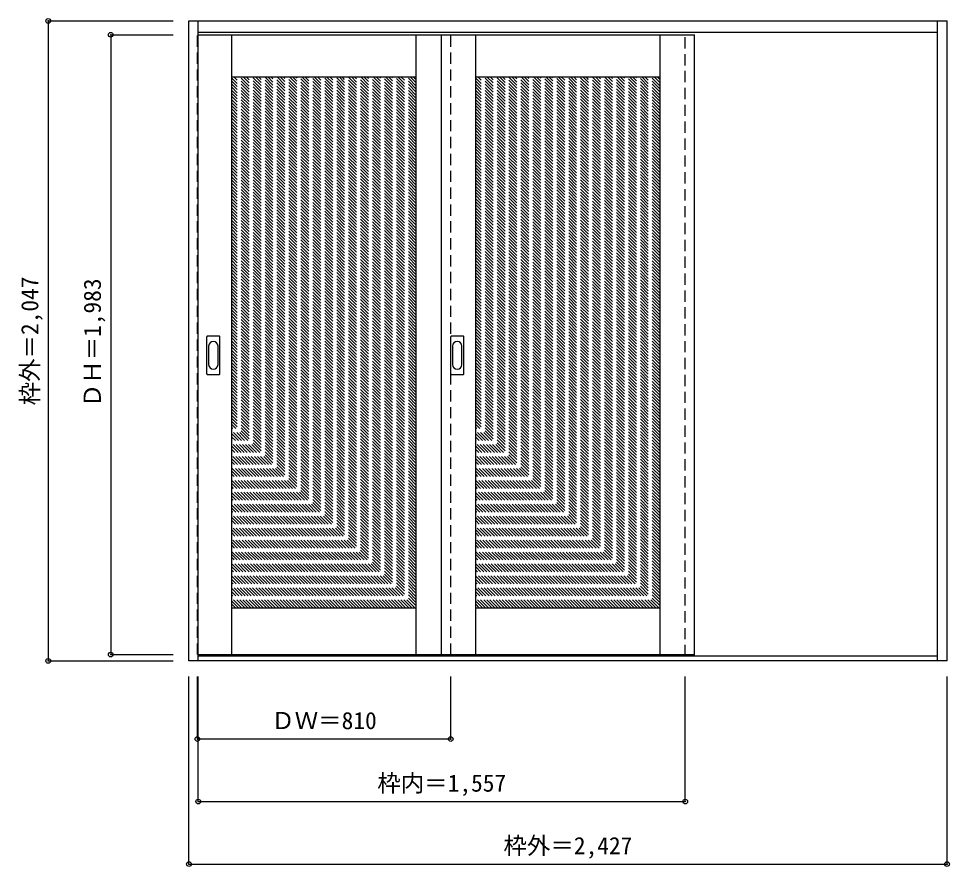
# Model space of a CAD drawing. Units: millimetres, scale not verified. Extents: x -1331 to 1645, y -1625 to 1087.
import ezdxf
from ezdxf.enums import TextEntityAlignment as Align

# ---------------------------------------------------------------- set-up
doc = ezdxf.new("R2010")
doc.units = ezdxf.units.MM
doc.header["$LTSCALE"] = 30
doc.header["$PDMODE"] = 32
doc.header["$PDSIZE"] = 15
doc.linetypes.add('DASHED1', pattern=[1.8, 1.2, -0.6])
doc.layers.add('0-0', color=4, linetype='DASHED1')
doc.layers.add('0-1_寸法', color=7, linetype='Continuous')
doc.styles.add('ＭＳ ゴシック', font='')
doc.styles.get('ＭＳ ゴシック').set_extended_font_data('MS Gothic')

msp = doc.modelspace()

# ---------------------------------------------------------------- linework, layer by layer
at = {"layer": '0-0', "color": 3, "linetype": 'Continuous'}
for p, q in [((-786.12, -967.99), (-786.12, 1079.01)), ((-786.12, 1079.01), (1637.88, 1079.01)), ((-756.12, -967.99), (-756.12, 1079.01)), ((1607.88, -967.99), (1607.88, 1079.01)), ((1637.88, -967.99), (1637.88, 1079.01)), ((-756.12, 1043.01), (1607.88, 1043.01)), ((-756.12, 1035.01), (830.88, 1035.01)), ((-649.12, -947.99), (-649.12, 1035.01)), ((-59.12, -947.99), (-59.12, 1035.01)), ((20.88, 1035.01), (20.88, -947.99)), ((130.88, -947.99), (130.88, 1035.01)), ((720.88, -947.99), (720.88, 1035.01)), ((-649.12, 900.01), (-59.12, 900.01)), ((130.88, 900.01), (720.88, 900.01)), ((-729.12, -49.99), (-729.12, 69.01)), ((-688.62, 70.51), (-727.62, 70.51)), ((-687.12, -49.99), (-687.12, 69.01)), ((50.88, -49.99), (50.88, 69.01)), ((91.38, 70.51), (52.38, 70.51)), ((92.88, -49.99), (92.88, 69.01)), ((-727.62, -51.49), (-688.62, -51.49)), ((52.38, -51.49), (91.38, -51.49)), ((-649.12, -797.99), (-59.12, -797.99)), ((130.88, -797.99), (720.88, -797.99)), ((1637.88, -967.99), (-786.12, -967.99)), ((1607.88, -952.99), (-756.12, -952.99))]:
    msp.add_line(p, q, dxfattribs=at)
at = {"layer": '0-0'}
for p, q in [((800.88, -952.99), (800.88, 1043.01)), ((830.88, -952.99), (830.88, 1043.01)), ((50.88, -947.99), (50.88, 1035.01)), ((-59.12, 306.43), (-649.12, 896.43)), ((-59.12, 316.33), (-642.8, 900.01)), ((-59.12, 326.23), (-632.9, 900.01)), ((-59.12, 336.13), (-623, 900.01)), ((-59.12, 346.03), (-613.1, 900.01)), ((-59.12, 355.93), (-603.2, 900.01)), ((-59.12, 365.83), (-593.3, 900.01)), ((-59.12, 375.73), (-583.4, 900.01)), ((-59.12, 385.63), (-573.5, 900.01)), ((-59.12, 395.53), (-563.6, 900.01)), ((-59.12, 405.43), (-553.7, 900.01)), ((-59.12, 415.33), (-543.8, 900.01)), ((-59.12, 425.23), (-533.9, 900.01)), ((-59.12, 435.12), (-524.01, 900.01)), ((-59.12, 445.02), (-514.11, 900.01)), ((-59.12, 454.92), (-504.21, 900.01)), ((-59.12, 464.82), (-494.31, 900.01)), ((-59.12, 474.72), (-484.41, 900.01)), ((-59.12, 484.62), (-474.51, 900.01)), ((-59.12, 494.52), (-464.61, 900.01)), ((-59.12, 504.42), (-454.71, 900.01)), ((-59.12, 514.32), (-444.81, 900.01)), ((-59.12, 524.22), (-434.91, 900.01)), ((-59.12, 534.12), (-425.01, 900.01)), ((-59.12, 544.02), (-415.11, 900.01)), ((-59.12, 553.92), (-405.21, 900.01)), ((-59.12, 563.82), (-395.31, 900.01)), ((-59.12, 573.72), (-385.41, 900.01)), ((-59.12, 583.62), (-375.51, 900.01)), ((-59.12, 593.52), (-365.61, 900.01)), ((-59.12, 603.42), (-355.71, 900.01)), ((-59.12, 613.32), (-345.81, 900.01)), ((-59.12, 623.22), (-335.91, 900.01)), ((-59.12, 633.11), (-326.02, 900.01)), ((-59.12, 643.01), (-316.12, 900.01)), ((-59.12, 652.91), (-306.22, 900.01)), ((-59.12, 662.81), (-296.32, 900.01)), ((-59.12, 672.71), (-286.42, 900.01)), ((-59.12, 682.61), (-276.52, 900.01)), ((-59.12, 692.51), (-266.62, 900.01)), ((-59.12, 702.41), (-256.72, 900.01)), ((-59.12, 712.31), (-246.82, 900.01)), ((-59.12, 722.21), (-236.92, 900.01)), ((-59.12, 732.11), (-227.02, 900.01)), ((-59.12, 742.01), (-217.12, 900.01)), ((-59.12, 751.91), (-207.22, 900.01)), ((-59.12, 761.81), (-197.32, 900.01)), ((-59.12, 771.71), (-187.42, 900.01)), ((-59.12, 781.61), (-177.52, 900.01)), ((-59.12, 791.51), (-167.62, 900.01)), ((-59.12, 801.41), (-157.72, 900.01)), ((-59.12, 811.31), (-147.82, 900.01)), ((-59.12, 821.2), (-137.92, 900.01)), ((-59.12, 831.1), (-128.03, 900.01)), ((-59.12, 841), (-118.13, 900.01)), ((-59.12, 850.9), (-108.23, 900.01)), ((-59.12, 860.8), (-98.33, 900.01)), ((-59.12, 870.7), (-88.43, 900.01)), ((-59.12, 880.6), (-78.53, 900.01)), ((-59.12, 890.5), (-68.63, 900.01)), ((720.88, 306.43), (130.88, 896.43)), ((720.88, 316.33), (137.2, 900.01)), ((720.88, 326.23), (147.1, 900.01)), ((720.88, 336.13), (157, 900.01)), ((720.88, 346.03), (166.9, 900.01)), ((720.88, 355.93), (176.8, 900.01)), ((720.88, 365.83), (186.7, 900.01)), ((720.88, 375.73), (196.6, 900.01)), ((720.88, 385.63), (206.5, 900.01)), ((720.88, 395.53), (216.4, 900.01)), ((720.88, 405.43), (226.3, 900.01)), ((720.88, 415.33), (236.2, 900.01)), ((720.88, 425.23), (246.1, 900.01)), ((720.88, 435.12), (255.99, 900.01)), ((720.88, 445.02), (265.89, 900.01)), ((720.88, 454.92), (275.79, 900.01)), ((720.88, 464.82), (285.69, 900.01)), ((720.88, 474.72), (295.59, 900.01)), ((720.88, 484.62), (305.49, 900.01)), ((720.88, 494.52), (315.39, 900.01)), ((720.88, 504.42), (325.29, 900.01)), ((720.88, 514.32), (335.19, 900.01)), ((720.88, 524.22), (345.09, 900.01)), ((720.88, 534.12), (354.99, 900.01)), ((720.88, 544.02), (364.89, 900.01)), ((720.88, 553.92), (374.79, 900.01)), ((720.88, 563.82), (384.69, 900.01)), ((720.88, 573.72), (394.59, 900.01)), ((720.88, 583.62), (404.49, 900.01)), ((720.88, 593.52), (414.39, 900.01)), ((720.88, 603.42), (424.29, 900.01)), ((720.88, 613.32), (434.19, 900.01)), ((720.88, 623.22), (444.09, 900.01)), ((720.88, 633.11), (453.98, 900.01)), ((720.88, 643.01), (463.88, 900.01)), ((720.88, 652.91), (473.78, 900.01)), ((720.88, 662.81), (483.68, 900.01)), ((720.88, 672.71), (493.58, 900.01)), ((720.88, 682.61), (503.48, 900.01)), ((720.88, 692.51), (513.38, 900.01)), ((720.88, 702.41), (523.28, 900.01)), ((720.88, 712.31), (533.18, 900.01)), ((720.88, 722.21), (543.08, 900.01)), ((720.88, 732.11), (552.98, 900.01)), ((720.88, 742.01), (562.88, 900.01)), ((720.88, 751.91), (572.78, 900.01)), ((720.88, 761.81), (582.68, 900.01)), ((720.88, 771.71), (592.58, 900.01)), ((720.88, 781.61), (602.48, 900.01)), ((720.88, 791.51), (612.38, 900.01)), ((720.88, 801.41), (622.28, 900.01)), ((720.88, 811.31), (632.18, 900.01)), ((720.88, 821.2), (642.08, 900.01)), ((720.88, 831.1), (651.97, 900.01)), ((720.88, 841), (661.87, 900.01)), ((720.88, 850.9), (671.77, 900.01)), ((720.88, 860.8), (681.67, 900.01)), ((720.88, 870.7), (691.57, 900.01)), ((720.88, 880.6), (701.47, 900.01)), ((720.88, 890.5), (711.37, 900.01)), ((-59.12, 296.53), (-649.12, 886.53)), ((-59.12, 286.63), (-649.12, 876.63)), ((-59.12, 276.73), (-649.12, 866.73)), ((720.88, 296.53), (130.88, 886.53)), ((720.88, 286.63), (130.88, 876.63)), ((720.88, 276.73), (130.88, 866.73)), ((-59.12, 266.83), (-649.12, 856.83)), ((-59.12, 256.93), (-649.12, 846.93)), ((-59.12, 247.03), (-649.12, 837.03)), ((720.88, 266.83), (130.88, 856.83)), ((720.88, 256.93), (130.88, 846.93)), ((720.88, 247.03), (130.88, 837.03)), ((-59.12, 237.13), (-649.12, 827.13)), ((-59.12, 227.24), (-649.12, 817.24)), ((-59.12, 217.34), (-649.12, 807.34)), ((720.88, 237.13), (130.88, 827.13)), ((720.88, 227.24), (130.88, 817.24)), ((720.88, 217.34), (130.88, 807.34)), ((-59.12, 207.44), (-649.12, 797.44)), ((-59.12, 197.54), (-649.12, 787.54)), ((-59.12, 187.64), (-649.12, 777.64)), ((720.88, 207.44), (130.88, 797.44)), ((720.88, 197.54), (130.88, 787.54)), ((720.88, 187.64), (130.88, 777.64)), ((-59.12, 177.74), (-649.12, 767.74)), ((-59.12, 167.84), (-649.12, 757.84)), ((-59.12, 157.94), (-649.12, 747.94)), ((720.88, 177.74), (130.88, 767.74)), ((720.88, 167.84), (130.88, 757.84)), ((720.88, 157.94), (130.88, 747.94)), ((-59.12, 148.04), (-649.12, 738.04)), ((-59.12, 138.14), (-649.12, 728.14)), ((-59.12, 128.24), (-649.12, 718.24)), ((720.88, 148.04), (130.88, 738.04)), ((720.88, 138.14), (130.88, 728.14)), ((720.88, 128.24), (130.88, 718.24)), ((-59.12, 118.34), (-649.12, 708.34)), ((-59.12, 108.44), (-649.12, 698.44)), ((-59.12, 98.54), (-649.12, 688.54)), ((720.88, 118.34), (130.88, 708.34)), ((720.88, 108.44), (130.88, 698.44)), ((720.88, 98.54), (130.88, 688.54)), ((-59.12, 88.64), (-649.12, 678.64)), ((-59.12, 78.74), (-649.12, 668.74)), ((-59.12, 68.84), (-649.12, 658.84)), ((720.88, 88.64), (130.88, 678.64)), ((720.88, 78.74), (130.88, 668.74)), ((720.88, 68.84), (130.88, 658.84)), ((-59.12, 58.94), (-649.12, 648.94)), ((-59.12, 49.04), (-649.12, 639.04)), ((-59.12, 39.14), (-649.12, 629.14)), ((720.88, 58.94), (130.88, 648.94)), ((720.88, 49.04), (130.88, 639.04)), ((720.88, 39.14), (130.88, 629.14)), ((-59.12, 29.25), (-649.12, 619.25)), ((-59.12, 19.35), (-649.12, 609.35)), ((-59.12, 9.45), (-649.12, 599.45)), ((720.88, 29.25), (130.88, 619.25)), ((720.88, 19.35), (130.88, 609.35)), ((720.88, 9.45), (130.88, 599.45)), ((-59.12, -0.45), (-649.12, 589.55)), ((-59.12, -10.35), (-649.12, 579.65)), ((-59.12, -20.25), (-649.12, 569.75)), ((720.88, -0.45), (130.88, 589.55)), ((720.88, -10.35), (130.88, 579.65)), ((720.88, -20.25), (130.88, 569.75)), ((-59.12, -30.15), (-649.12, 559.85)), ((-59.12, -40.05), (-649.12, 549.95)), ((-59.12, -49.95), (-649.12, 540.05)), ((720.88, -30.15), (130.88, 559.85)), ((720.88, -40.05), (130.88, 549.95)), ((720.88, -49.95), (130.88, 540.05)), ((-59.12, -59.85), (-649.12, 530.15)), ((-59.12, -69.75), (-649.12, 520.25)), ((-59.12, -79.65), (-649.12, 510.35)), ((720.88, -59.85), (130.88, 530.15)), ((720.88, -69.75), (130.88, 520.25)), ((720.88, -79.65), (130.88, 510.35)), ((-59.12, -89.55), (-649.12, 500.45)), ((-59.12, -99.45), (-649.12, 490.55)), ((-59.12, -109.35), (-649.12, 480.65)), ((720.88, -89.55), (130.88, 500.45)), ((720.88, -99.45), (130.88, 490.55)), ((720.88, -109.35), (130.88, 480.65)), ((-59.12, -119.25), (-649.12, 470.75)), ((-59.12, -129.15), (-649.12, 460.85)), ((-59.12, -139.05), (-649.12, 450.95)), ((720.88, -119.25), (130.88, 470.75)), ((720.88, -129.15), (130.88, 460.85)), ((720.88, -139.05), (130.88, 450.95)), ((-59.12, -148.95), (-649.12, 441.05)), ((-59.12, -158.85), (-649.12, 431.15)), ((-59.12, -168.74), (-649.12, 421.26)), ((720.88, -148.95), (130.88, 441.05)), ((720.88, -158.85), (130.88, 431.15)), ((720.88, -168.74), (130.88, 421.26)), ((-59.12, -178.64), (-649.12, 411.36)), ((-59.12, -188.54), (-649.12, 401.46)), ((-59.12, -198.44), (-649.12, 391.56)), ((720.88, -178.64), (130.88, 411.36)), ((720.88, -188.54), (130.88, 401.46)), ((720.88, -198.44), (130.88, 391.56)), ((-59.12, -208.34), (-649.12, 381.66)), ((-59.12, -218.24), (-649.12, 371.76)), ((-59.12, -228.14), (-649.12, 361.86)), ((720.88, -208.34), (130.88, 381.66)), ((720.88, -218.24), (130.88, 371.76)), ((720.88, -228.14), (130.88, 361.86)), ((-59.12, -238.04), (-649.12, 351.96)), ((-59.12, -247.94), (-649.12, 342.06)), ((-59.12, -257.84), (-649.12, 332.16)), ((720.88, -238.04), (130.88, 351.96)), ((720.88, -247.94), (130.88, 342.06)), ((720.88, -257.84), (130.88, 332.16)), ((-59.12, -267.74), (-649.12, 322.26)), ((-59.12, -277.64), (-649.12, 312.36)), ((-59.12, -287.54), (-649.12, 302.46)), ((720.88, -267.74), (130.88, 322.26)), ((720.88, -277.64), (130.88, 312.36)), ((720.88, -287.54), (130.88, 302.46)), ((-59.12, -297.44), (-649.12, 292.56)), ((-59.12, -307.34), (-649.12, 282.66)), ((-59.12, -317.24), (-649.12, 272.76)), ((720.88, -297.44), (130.88, 292.56)), ((720.88, -307.34), (130.88, 282.66)), ((720.88, -317.24), (130.88, 272.76)), ((-59.12, -327.14), (-649.12, 262.86)), ((-59.12, -337.04), (-649.12, 252.96)), ((-59.12, -346.94), (-649.12, 243.06)), ((720.88, -327.14), (130.88, 262.86)), ((720.88, -337.04), (130.88, 252.96)), ((720.88, -346.94), (130.88, 243.06)), ((-59.12, -356.83), (-649.12, 233.17)), ((-59.12, -366.73), (-649.12, 223.27)), ((-59.12, -376.63), (-649.12, 213.37)), ((720.88, -356.83), (130.88, 233.17)), ((720.88, -366.73), (130.88, 223.27)), ((720.88, -376.63), (130.88, 213.37)), ((-59.12, -386.53), (-649.12, 203.47)), ((-59.12, -396.43), (-649.12, 193.57)), ((-59.12, -406.33), (-649.12, 183.67)), ((720.88, -386.53), (130.88, 203.47)), ((720.88, -396.43), (130.88, 193.57)), ((720.88, -406.33), (130.88, 183.67)), ((-59.12, -416.23), (-649.12, 173.77)), ((-59.12, -426.13), (-649.12, 163.87)), ((-59.12, -436.03), (-649.12, 153.97)), ((720.88, -416.23), (130.88, 173.77)), ((720.88, -426.13), (130.88, 163.87)), ((720.88, -436.03), (130.88, 153.97)), ((-59.12, -445.93), (-649.12, 144.07)), ((-59.12, -455.83), (-649.12, 134.17)), ((-59.12, -465.73), (-649.12, 124.27)), ((720.88, -445.93), (130.88, 144.07)), ((720.88, -455.83), (130.88, 134.17)), ((720.88, -465.73), (130.88, 124.27)), ((-59.12, -475.63), (-649.12, 114.37)), ((-59.12, -485.53), (-649.12, 104.47)), ((-59.12, -495.43), (-649.12, 94.57)), ((720.88, -475.63), (130.88, 114.37)), ((720.88, -485.53), (130.88, 104.47)), ((720.88, -495.43), (130.88, 94.57)), ((-59.12, -505.33), (-649.12, 84.67)), ((-59.12, -515.23), (-649.12, 74.77)), ((-59.12, -525.13), (-649.12, 64.87)), ((720.88, -505.33), (130.88, 84.67)), ((720.88, -515.23), (130.88, 74.77)), ((720.88, -525.13), (130.88, 64.87)), ((-59.12, -535.03), (-649.12, 54.97)), ((-59.12, -544.93), (-649.12, 45.07)), ((-59.12, -554.82), (-649.12, 35.18)), ((720.88, -535.03), (130.88, 54.97)), ((720.88, -544.93), (130.88, 45.07)), ((720.88, -554.82), (130.88, 35.18)), ((-59.12, -564.72), (-649.12, 25.28)), ((-59.12, -574.62), (-649.12, 15.38)), ((-59.12, -584.52), (-649.12, 5.48)), ((720.88, -564.72), (130.88, 25.28)), ((720.88, -574.62), (130.88, 15.38)), ((720.88, -584.52), (130.88, 5.48)), ((-59.12, -594.42), (-649.12, -4.42)), ((-59.12, -604.32), (-649.12, -14.32)), ((-59.12, -614.22), (-649.12, -24.22)), ((720.88, -594.42), (130.88, -4.42)), ((720.88, -604.32), (130.88, -14.32)), ((720.88, -614.22), (130.88, -24.22)), ((-59.12, -624.12), (-649.12, -34.12)), ((-59.12, -634.02), (-649.12, -44.02)), ((-59.12, -643.92), (-649.12, -53.92)), ((720.88, -624.12), (130.88, -34.12)), ((720.88, -634.02), (130.88, -44.02)), ((720.88, -643.92), (130.88, -53.92)), ((-59.12, -653.82), (-649.12, -63.82)), ((-59.12, -663.72), (-649.12, -73.72)), ((-59.12, -673.62), (-649.12, -83.62)), ((720.88, -653.82), (130.88, -63.82)), ((720.88, -663.72), (130.88, -73.72)), ((720.88, -673.62), (130.88, -83.62)), ((-59.12, -683.52), (-649.12, -93.52)), ((-59.12, -693.42), (-649.12, -103.42)), ((-59.12, -703.32), (-649.12, -113.32)), ((720.88, -683.52), (130.88, -93.52)), ((720.88, -693.42), (130.88, -103.42)), ((720.88, -703.32), (130.88, -113.32)), ((-59.12, -713.22), (-649.12, -123.22)), ((-59.12, -723.12), (-649.12, -133.12)), ((-59.12, -733.02), (-649.12, -143.02)), ((720.88, -713.22), (130.88, -123.22)), ((720.88, -723.12), (130.88, -133.12)), ((720.88, -733.02), (130.88, -143.02)), ((-59.12, -742.92), (-649.12, -152.92)), ((-59.12, -752.81), (-649.12, -162.81)), ((-59.12, -762.71), (-649.12, -172.71)), ((720.88, -742.92), (130.88, -152.92)), ((720.88, -752.81), (130.88, -162.81)), ((720.88, -762.71), (130.88, -172.71)), ((-59.12, -772.61), (-649.12, -182.61)), ((-59.12, -782.51), (-649.12, -192.51)), ((-59.12, -792.41), (-649.12, -202.41)), ((720.88, -772.61), (130.88, -182.61)), ((720.88, -782.51), (130.88, -192.51)), ((720.88, -792.41), (130.88, -202.41)), ((-63.44, -797.99), (-649.12, -212.31)), ((-73.34, -797.99), (-649.12, -222.21)), ((-83.24, -797.99), (-649.12, -232.11)), ((716.56, -797.99), (130.88, -212.31)), ((706.66, -797.99), (130.88, -222.21)), ((696.76, -797.99), (130.88, -232.11)), ((-93.14, -797.99), (-649.12, -242.01)), ((-103.04, -797.99), (-649.12, -251.91)), ((-112.94, -797.99), (-649.12, -261.81)), ((686.86, -797.99), (130.88, -242.01)), ((676.96, -797.99), (130.88, -251.91)), ((667.06, -797.99), (130.88, -261.81)), ((-122.84, -797.99), (-649.12, -271.71)), ((-132.74, -797.99), (-649.12, -281.61)), ((-142.64, -797.99), (-649.12, -291.51)), ((657.16, -797.99), (130.88, -271.71)), ((647.26, -797.99), (130.88, -281.61)), ((637.36, -797.99), (130.88, -291.51)), ((-152.54, -797.99), (-649.12, -301.41)), ((-162.44, -797.99), (-649.12, -311.31)), ((-172.34, -797.99), (-649.12, -321.21)), ((627.46, -797.99), (130.88, -301.41)), ((617.56, -797.99), (130.88, -311.31)), ((607.66, -797.99), (130.88, -321.21)), ((-182.24, -797.99), (-649.12, -331.11)), ((-192.14, -797.99), (-649.12, -341.01)), ((-202.03, -797.99), (-649.12, -350.91)), ((597.76, -797.99), (130.88, -331.11)), ((587.86, -797.99), (130.88, -341.01)), ((577.97, -797.99), (130.88, -350.91)), ((-211.93, -797.99), (-649.12, -360.8)), ((-221.83, -797.99), (-649.12, -370.7)), ((-231.73, -797.99), (-649.12, -380.6)), ((568.07, -797.99), (130.88, -360.8)), ((558.17, -797.99), (130.88, -370.7)), ((548.27, -797.99), (130.88, -380.6)), ((-241.63, -797.99), (-649.12, -390.5)), ((-251.53, -797.99), (-649.12, -400.4)), ((-261.43, -797.99), (-649.12, -410.3)), ((538.37, -797.99), (130.88, -390.5)), ((528.47, -797.99), (130.88, -400.4)), ((518.57, -797.99), (130.88, -410.3)), ((-271.33, -797.99), (-649.12, -420.2)), ((-281.23, -797.99), (-649.12, -430.1)), ((-291.13, -797.99), (-649.12, -440)), ((508.67, -797.99), (130.88, -420.2)), ((498.77, -797.99), (130.88, -430.1)), ((488.87, -797.99), (130.88, -440)), ((-301.03, -797.99), (-649.12, -449.9)), ((-310.93, -797.99), (-649.12, -459.8)), ((-320.83, -797.99), (-649.12, -469.7)), ((478.97, -797.99), (130.88, -449.9)), ((469.07, -797.99), (130.88, -459.8)), ((459.17, -797.99), (130.88, -469.7)), ((-330.73, -797.99), (-649.12, -479.6)), ((-340.63, -797.99), (-649.12, -489.5)), ((-350.53, -797.99), (-649.12, -499.4)), ((449.27, -797.99), (130.88, -479.6)), ((439.37, -797.99), (130.88, -489.5)), ((429.47, -797.99), (130.88, -499.4)), ((-360.43, -797.99), (-649.12, -509.3)), ((-370.33, -797.99), (-649.12, -519.2)), ((-380.23, -797.99), (-649.12, -529.1)), ((419.57, -797.99), (130.88, -509.3)), ((409.67, -797.99), (130.88, -519.2)), ((399.77, -797.99), (130.88, -529.1)), ((-390.13, -797.99), (-649.12, -539)), ((-400.02, -797.99), (-649.12, -548.9)), ((-409.92, -797.99), (-649.12, -558.79)), ((389.87, -797.99), (130.88, -539)), ((379.98, -797.99), (130.88, -548.9)), ((370.08, -797.99), (130.88, -558.79)), ((-419.82, -797.99), (-649.12, -568.69)), ((-429.72, -797.99), (-649.12, -578.59)), ((-439.62, -797.99), (-649.12, -588.49)), ((360.18, -797.99), (130.88, -568.69)), ((350.28, -797.99), (130.88, -578.59)), ((340.38, -797.99), (130.88, -588.49)), ((-449.52, -797.99), (-649.12, -598.39)), ((-459.42, -797.99), (-649.12, -608.29)), ((-469.32, -797.99), (-649.12, -618.19)), ((330.48, -797.99), (130.88, -598.39)), ((320.58, -797.99), (130.88, -608.29)), ((310.68, -797.99), (130.88, -618.19)), ((-479.22, -797.99), (-649.12, -628.09)), ((-489.12, -797.99), (-649.12, -637.99)), ((-499.02, -797.99), (-649.12, -647.89)), ((300.78, -797.99), (130.88, -628.09)), ((290.88, -797.99), (130.88, -637.99)), ((280.98, -797.99), (130.88, -647.89)), ((-508.92, -797.99), (-649.12, -657.79)), ((-518.82, -797.99), (-649.12, -667.69)), ((-528.72, -797.99), (-649.12, -677.59)), ((271.08, -797.99), (130.88, -657.79)), ((261.18, -797.99), (130.88, -667.69)), ((251.28, -797.99), (130.88, -677.59)), ((-538.62, -797.99), (-649.12, -687.49)), ((-548.52, -797.99), (-649.12, -697.39)), ((-558.42, -797.99), (-649.12, -707.29)), ((241.38, -797.99), (130.88, -687.49)), ((231.48, -797.99), (130.88, -697.39)), ((221.58, -797.99), (130.88, -707.29)), ((-568.32, -797.99), (-649.12, -717.19)), ((-578.22, -797.99), (-649.12, -727.09)), ((-588.12, -797.99), (-649.12, -736.99)), ((211.68, -797.99), (130.88, -717.19)), ((201.78, -797.99), (130.88, -727.09)), ((191.88, -797.99), (130.88, -736.99)), ((-598.01, -797.99), (-649.12, -746.88)), ((-607.91, -797.99), (-649.12, -756.78)), ((-617.81, -797.99), (-649.12, -766.68)), ((181.99, -797.99), (130.88, -746.88)), ((172.09, -797.99), (130.88, -756.78)), ((162.19, -797.99), (130.88, -766.68)), ((-627.71, -797.99), (-649.12, -776.58)), ((-637.61, -797.99), (-649.12, -786.48)), ((-647.51, -797.99), (-649.12, -796.38)), ((152.29, -797.99), (130.88, -776.58)), ((142.39, -797.99), (130.88, -786.48)), ((132.49, -797.99), (130.88, -796.38))]:
    msp.add_line(p, q, dxfattribs=at)
at = {"layer": '0-0', "color": 7, "linetype": 'Continuous'}
for p, q in [((-723.12, 39.11), (-723.12, -20.09)), ((-693.12, -20.09), (-693.12, 39.11)), ((56.88, 39.11), (56.88, -20.09)), ((86.88, -20.09), (86.88, 39.11))]:
    msp.add_line(p, q, dxfattribs=at)
at = {"layer": '0-0'}
msp.add_lwpolyline([(-756.12, -947.99), (-759.12, -947.99), (-759.12, 1035.01), (-756.12, 1035.01)], dxfattribs=at)
at = {"layer": '0-0', "color": 3, "linetype": 'Continuous'}
msp.add_lwpolyline([(-756.12, -947.99), (830.88, -947.99), (830.88, 1035.01)], dxfattribs=at)
for centre, start, end in [((-727.62, 69.01), 90, 180), ((-688.62, 69.01), 0, 90), ((52.38, 69.01), 90, 180), ((91.38, 69.01), 0, 90), ((-727.62, -49.99), 180, 270), ((-688.62, -49.99), 270, 0), ((52.38, -49.99), 180, 270), ((91.38, -49.99), 270, 0)]:
    msp.add_arc(centre, 1.5, start, end, dxfattribs=at)
at = {"layer": '0-0', "color": 7, "linetype": 'Continuous'}
for centre, start, end in [((-708.12, 39.11), 0, 180), ((71.88, 39.11), 0, 180), ((-708.12, -20.09), 180, 0), ((71.88, -20.09), 180, 0)]:
    msp.add_arc(centre, 15, start, end, dxfattribs=at)
at = {"layer": '0-1_寸法', "color": 4}
for p, q in [((-1236.12, 1079.01), (-1236.12, -967.99)), ((-1236.12, 1079.01), (-836.12, 1079.01)), ((-1036.12, 1035.01), (-836.12, 1035.01)), ((-1036.12, 1035.01), (-1036.12, -947.99)), ((-1036.12, -947.99), (-836.12, -947.99)), ((-1236.12, -967.99), (-836.12, -967.99)), ((-786.12, -1617.99), (-786.12, -1017.99)), ((-759.12, -1217.99), (-759.12, -1017.99)), ((-756.12, -1417.99), (-756.12, -1017.99)), ((50.88, -1217.99), (50.88, -1017.99)), ((800.88, -1417.99), (800.88, -1017.99)), ((50.88, -1217.99), (-759.12, -1217.99)), ((-756.12, -1417.99), (800.88, -1417.99))]:
    msp.add_line(p, q, dxfattribs=at)
msp.add_lwpolyline([(-786.12, -1617.99), (1637.88, -1617.99), (1637.88, -1017.99)], dxfattribs=at)
at = {"layer": '0-1_寸法'}
for p in [(-1236.12, 1079.01), (-1036.12, 1035.01), (-1036.12, -947.99), (-1236.12, -967.99), (-759.12, -1217.99), (50.88, -1217.99), (-756.12, -1417.99), (800.88, -1417.99), (-786.12, -1617.99), (1637.88, -1617.99)]:
    msp.add_point(p, dxfattribs=at)

# ---------------------------------------------------------------- texts
at = {"layer": '0-1_寸法', "style": 'ＭＳ ゴシック'}
for s, p in [('枠外＝2,047', (-1251.12, -150.74)), ('ＤＨ＝1,983', (-1051.12, -156.74))]:
    msp.add_text(s, height=54.99, rotation=90, dxfattribs=at).set_placement(p, align=Align.BOTTOM_LEFT)
for s, p in [('ＤＷ＝810', (-522.87, -1202.99)), ('枠内＝1,557', (-183.87, -1402.99)), ('枠外＝2,427', (219.63, -1602.99))]:
    msp.add_text(s, height=54.99, dxfattribs=at).set_placement(p, align=Align.BOTTOM_LEFT)

doc.saveas('drawing.dxf')
